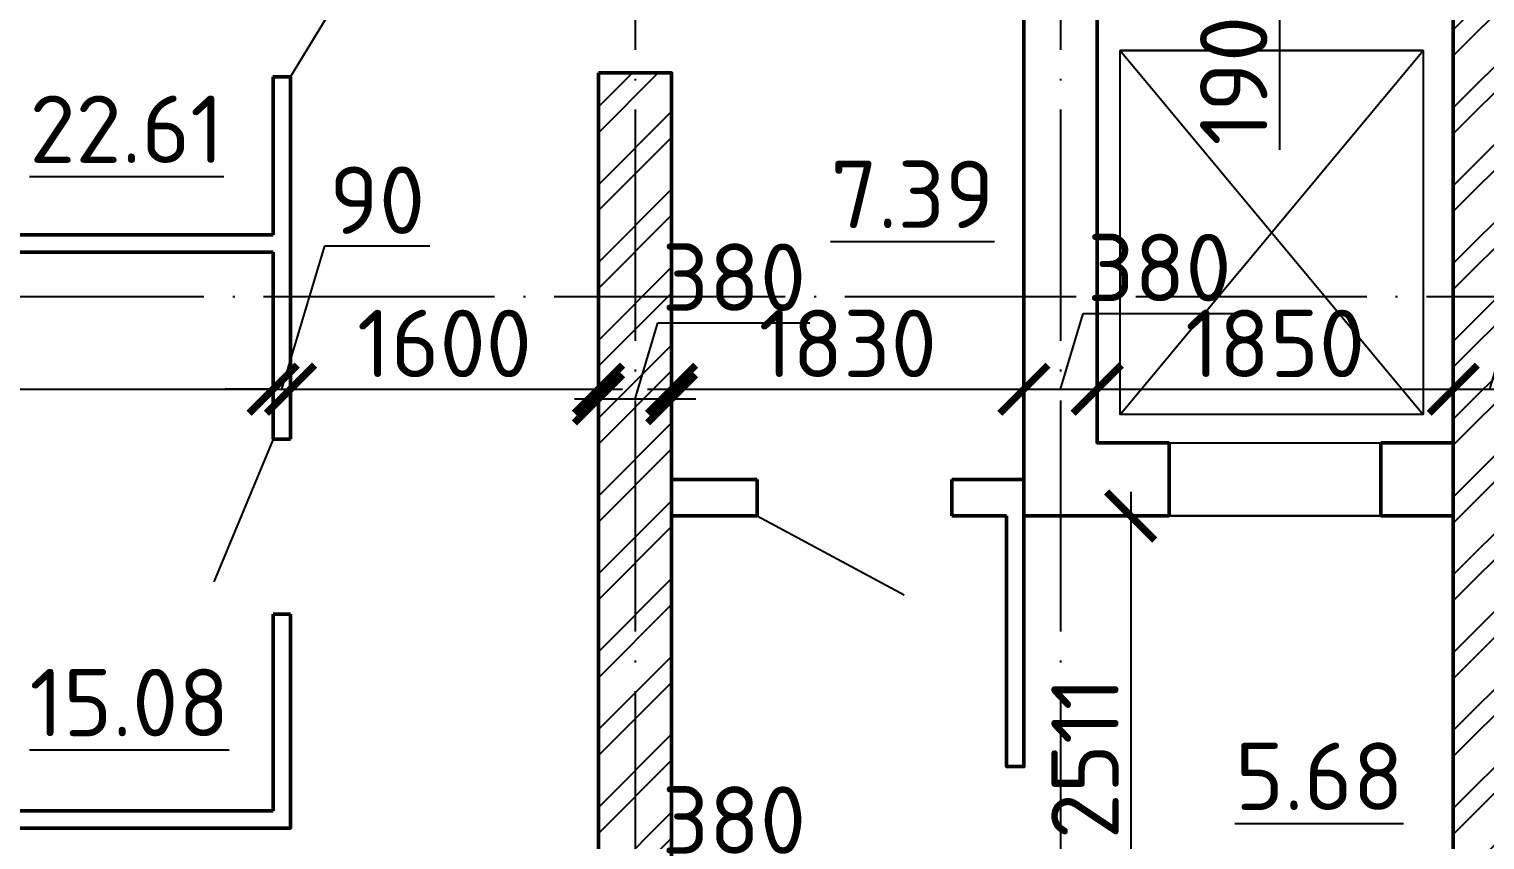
# Model space of a CAD drawing. Header units: millimetres. Extents: x -121275 to -95372, y 16759 to 40426.
# Drawn here: x -118445.9 to -118370.3, y 39489.2 to 39531.3 of the extents above; entities that cross this region are included whole.
import ezdxf

# ---------------------------------------------------------------- set-up
doc = ezdxf.new("R2010")
doc.units = ezdxf.units.MM
doc.header["$LTSCALE"] = 0.5
doc.linetypes.add('ACAD_ISO04W100', pattern=[30, 24, -3, 0, -3])
for name, color, linetype in [('оси', 7, 'ACAD_ISO04W100'), ('размеры', 7, 'Continuous'), ('тонкие', 7, 'Continuous')]:
    doc.layers.add(name, color=color, linetype=linetype)
for name, color, linetype, lineweight in [('построения', 6, 'Continuous', 25), ('ТОЛСТЫЕ3', 7, 'Continuous', 50), ('ТОНКИЕе', 7, 'Continuous', 25)]:
    doc.layers.add(name, color=color, linetype=linetype, lineweight=lineweight)
doc.styles.add('Наклонный', font='isocpeur.ttf', dxfattribs={"height": 3.5})
doc.dimstyles.new('СТРОИТЕЛЬНЫЙ', dxfattribs={"dimtxt": 3.5, "dimasz": 2.5, "dimexe": 1.25, "dimexo": 0.625, "dimtad": 1, "dimdec": 0, "dimlfac": 100, "dimdsep": 46, "dimtxsty": 'Наклонный', "dimblk1": 'ARCHTICK', "dimblk2": 'ARCHTICK', "dimsah": 1, "dimcen": 0, "dimdle": 1.25, "dimadec": 0, "dimazin": 0, "dimtfac": 0.75, "dimtdec": 0, "dimtmove": 0, "dimatfit": 3, "dimldrblk": 'ARCHTICK', "dimfxl": 1, "dimtolj": 1, "dimtzin": 0, "dimarcsym": 0})
pattern_1 = [(45, (1722.8638, 1044.5907), (-2.02055763, 2.02055763), []), (45, (1724.2108, 1044.5907), (-2.02055763, 2.02055763), [])]

# ---------------------------------------------------------------- blocks, each defined once
blk = doc.blocks.new('_ArchTick')
at = {"color": 0, "linetype": 'ByBlock', "const_width": 0.15}
blk.add_lwpolyline([(-0.5, -0.5), (0.5, 0.5)], dxfattribs=at)
blk = doc.blocks.new('*D622')
at = {"layer": 'Defpoints', "color": 0, "transparency": 16777216}
for p in [(-118380.981, 39536.59), (-118390.453, 39534.69), (-118380.981, 39534.69)]:
    blk.add_point(p, dxfattribs=at)
at = {"layer": 'размеры', "color": 0, "lineweight": -2, "transparency": 16777216}
for p, q in [((-118380.981, 39537.84), (-118380.981, 39534.69)), ((-118381.606, 39536.59), (-118382.231, 39536.59)), ((-118389.828, 39534.69), (-118379.731, 39534.69)), ((-118380.981, 39534.69), (-118380.981, 39524.99))]:
    blk.add_line(p, q, dxfattribs=at)
at = {"layer": 'размеры', "color": 0, "lineweight": -2, "transparency": 16777216, "xscale": 2.5, "yscale": 2.5, "zscale": 2.5}
for p, rotation in [((-118380.981, 39536.59), 90), ((-118380.981, 39534.69), 270)]:
    blk.add_blockref('_ArchTick', p, dxfattribs=dict(at, rotation=rotation))
at = {"layer": 'размеры', "color": 0, "transparency": 16777216, "insert": (-118383.356, 39528.59), "char_height": 3.5, "attachment_point": 5, "rotation": 90, "style": 'Наклонный'}
blk.add_mtext('\\A1;190', dxfattribs=at)
blk = doc.blocks.new('*D857')
at = {"layer": 'Defpoints', "color": 0, "transparency": 16777216}
for p in [(-118485.253, 39519.69), (-118433.253, 39519.69), (-118433.253, 39512.572)]:
    blk.add_point(p, dxfattribs=at)
at = {"layer": 'размеры', "color": 0, "lineweight": -2, "transparency": 16777216}
for p, q in [((-118485.253, 39519.065), (-118485.253, 39511.322)), ((-118433.253, 39519.065), (-118433.253, 39511.322)), ((-118486.503, 39512.572), (-118432.003, 39512.572))]:
    blk.add_line(p, q, dxfattribs=at)
at = {"layer": 'размеры', "color": 0, "lineweight": -2, "transparency": 16777216, "xscale": 2.5, "yscale": 2.5, "zscale": 2.5, "rotation": 180}
blk.add_blockref('_ArchTick', (-118485.253, 39512.572), dxfattribs=at)
at = {"layer": 'размеры', "color": 0, "lineweight": -2, "transparency": 16777216, "xscale": 2.5, "yscale": 2.5, "zscale": 2.5}
blk.add_blockref('_ArchTick', (-118433.253, 39512.572), dxfattribs=at)
at = {"layer": 'размеры', "color": 0, "transparency": 16777216, "insert": (-118459.253, 39514.947), "char_height": 3.5, "attachment_point": 5, "style": 'Наклонный'}
blk.add_mtext('\\A1;5200', dxfattribs=at)
blk = doc.blocks.new('*D858')
at = {"layer": 'Defpoints', "color": 0, "transparency": 16777216}
for p in [(-118433.253, 39519.69), (-118432.353, 39512.572), (-118432.353, 39512.572)]:
    blk.add_point(p, dxfattribs=at)
at = {"layer": 'размеры', "color": 0, "lineweight": -2, "transparency": 16777216}
for p, q in [((-118432.803, 39512.572), (-118430.571, 39520.009)), ((-118430.571, 39520.009), (-118425.121, 39520.009)), ((-118433.253, 39519.065), (-118433.253, 39511.322)), ((-118432.353, 39513.197), (-118432.353, 39513.822)), ((-118433.253, 39512.572), (-118435.753, 39512.572)), ((-118433.253, 39512.572), (-118432.353, 39512.572)), ((-118433.253, 39512.572), (-118432.353, 39512.572)), ((-118432.353, 39512.572), (-118429.853, 39512.572))]:
    blk.add_line(p, q, dxfattribs=at)
at = {"layer": 'размеры', "color": 0, "lineweight": -2, "transparency": 16777216, "xscale": 2.5, "yscale": 2.5, "zscale": 2.5}
blk.add_blockref('_ArchTick', (-118433.253, 39512.572), dxfattribs=at)
at = {"layer": 'размеры', "color": 0, "lineweight": -2, "transparency": 16777216, "xscale": 2.5, "yscale": 2.5, "zscale": 2.5, "rotation": 180}
blk.add_blockref('_ArchTick', (-118432.353, 39512.572), dxfattribs=at)
at = {"layer": 'размеры', "color": 0, "transparency": 16777216, "insert": (-118427.846, 39522.384), "char_height": 3.5, "attachment_point": 5, "style": 'Наклонный'}
blk.add_mtext('\\A1;90', dxfattribs=at)
blk = doc.blocks.new('*D859')
at = {"layer": 'Defpoints', "color": 0, "transparency": 16777216}
for p in [(-118432.353, 39512.572), (-118416.353, 39512.572), (-118416.353, 39503.34)]:
    blk.add_point(p, dxfattribs=at)
at = {"layer": 'размеры', "color": 0, "lineweight": -2, "transparency": 16777216}
for p, q in [((-118416.353, 39503.965), (-118416.353, 39513.822)), ((-118433.603, 39512.572), (-118415.103, 39512.572)), ((-118432.353, 39511.947), (-118432.353, 39511.322))]:
    blk.add_line(p, q, dxfattribs=at)
at = {"layer": 'размеры', "color": 0, "lineweight": -2, "transparency": 16777216, "xscale": 2.5, "yscale": 2.5, "zscale": 2.5, "rotation": 180}
blk.add_blockref('_ArchTick', (-118432.353, 39512.572), dxfattribs=at)
at = {"layer": 'размеры', "color": 0, "lineweight": -2, "transparency": 16777216, "xscale": 2.5, "yscale": 2.5, "zscale": 2.5}
blk.add_blockref('_ArchTick', (-118416.353, 39512.572), dxfattribs=at)
at = {"layer": 'размеры', "color": 0, "transparency": 16777216, "insert": (-118424.353, 39514.947), "char_height": 3.5, "attachment_point": 5, "style": 'Наклонный'}
blk.add_mtext('\\A1;1600', dxfattribs=at)
blk = doc.blocks.new('*D860')
at = {"layer": 'Defpoints', "color": 0, "transparency": 16777216}
for p in [(-118412.553, 39512.072), (-118412.553, 39507.89), (-118416.353, 39503.34)]:
    blk.add_point(p, dxfattribs=at)
at = {"layer": 'размеры', "color": 0, "lineweight": -2, "transparency": 16777216}
for p, q in [((-118414.453, 39512.072), (-118413.271, 39516.009)), ((-118413.271, 39516.009), (-118405.371, 39516.009)), ((-118416.353, 39503.965), (-118416.353, 39513.322)), ((-118412.553, 39508.515), (-118412.553, 39513.322)), ((-118417.603, 39512.072), (-118411.303, 39512.072))]:
    blk.add_line(p, q, dxfattribs=at)
at = {"layer": 'размеры', "color": 0, "lineweight": -2, "transparency": 16777216, "xscale": 2.5, "yscale": 2.5, "zscale": 2.5, "rotation": 180}
blk.add_blockref('_ArchTick', (-118416.353, 39512.072), dxfattribs=at)
at = {"layer": 'размеры', "color": 0, "lineweight": -2, "transparency": 16777216, "xscale": 2.5, "yscale": 2.5, "zscale": 2.5}
blk.add_blockref('_ArchTick', (-118412.553, 39512.072), dxfattribs=at)
at = {"layer": 'размеры', "color": 0, "transparency": 16777216, "insert": (-118409.321, 39518.384), "char_height": 3.5, "attachment_point": 5, "style": 'Наклонный'}
blk.add_mtext('\\A1;380', dxfattribs=at)
blk = doc.blocks.new('*D861')
at = {"layer": 'Defpoints', "color": 0, "transparency": 16777216}
for p in [(-118394.253, 39512.572), (-118412.553, 39507.89), (-118394.253, 39507.89)]:
    blk.add_point(p, dxfattribs=at)
at = {"layer": 'размеры', "color": 0, "lineweight": -2, "transparency": 16777216}
for p, q in [((-118412.553, 39508.515), (-118412.553, 39513.822)), ((-118394.253, 39508.515), (-118394.253, 39513.822)), ((-118413.803, 39512.572), (-118393.003, 39512.572))]:
    blk.add_line(p, q, dxfattribs=at)
at = {"layer": 'размеры', "color": 0, "lineweight": -2, "transparency": 16777216, "xscale": 2.5, "yscale": 2.5, "zscale": 2.5, "rotation": 180}
blk.add_blockref('_ArchTick', (-118412.553, 39512.572), dxfattribs=at)
at = {"layer": 'размеры', "color": 0, "lineweight": -2, "transparency": 16777216, "xscale": 2.5, "yscale": 2.5, "zscale": 2.5}
blk.add_blockref('_ArchTick', (-118394.253, 39512.572), dxfattribs=at)
at = {"layer": 'размеры', "color": 0, "transparency": 16777216, "insert": (-118403.403, 39514.947), "char_height": 3.5, "attachment_point": 5, "style": 'Наклонный'}
blk.add_mtext('\\A1;1830', dxfattribs=at)
blk = doc.blocks.new('*D862')
at = {"layer": 'Defpoints', "color": 0, "transparency": 16777216}
for p in [(-118390.453, 39512.572), (-118390.453, 39509.79), (-118394.253, 39507.89)]:
    blk.add_point(p, dxfattribs=at)
at = {"layer": 'размеры', "color": 0, "lineweight": -2, "transparency": 16777216}
for p, q in [((-118392.353, 39512.572), (-118391.171, 39516.509)), ((-118391.171, 39516.509), (-118383.271, 39516.509)), ((-118394.253, 39508.515), (-118394.253, 39513.822)), ((-118390.453, 39510.415), (-118390.453, 39513.822)), ((-118395.503, 39512.572), (-118389.203, 39512.572))]:
    blk.add_line(p, q, dxfattribs=at)
at = {"layer": 'размеры', "color": 0, "lineweight": -2, "transparency": 16777216, "xscale": 2.5, "yscale": 2.5, "zscale": 2.5, "rotation": 180}
blk.add_blockref('_ArchTick', (-118394.253, 39512.572), dxfattribs=at)
at = {"layer": 'размеры', "color": 0, "lineweight": -2, "transparency": 16777216, "xscale": 2.5, "yscale": 2.5, "zscale": 2.5}
blk.add_blockref('_ArchTick', (-118390.453, 39512.572), dxfattribs=at)
at = {"layer": 'размеры', "color": 0, "transparency": 16777216, "insert": (-118387.221, 39518.884), "char_height": 3.5, "attachment_point": 5, "style": 'Наклонный'}
blk.add_mtext('\\A1;380', dxfattribs=at)
blk = doc.blocks.new('*D863')
at = {"layer": 'Defpoints', "color": 0, "transparency": 16777216}
for p in [(-118371.953, 39512.572), (-118390.453, 39509.79), (-118371.953, 39509.79)]:
    blk.add_point(p, dxfattribs=at)
at = {"layer": 'размеры', "color": 0, "lineweight": -2, "transparency": 16777216}
for p, q in [((-118390.453, 39510.415), (-118390.453, 39513.822)), ((-118371.953, 39510.415), (-118371.953, 39513.822)), ((-118391.703, 39512.572), (-118370.703, 39512.572))]:
    blk.add_line(p, q, dxfattribs=at)
at = {"layer": 'размеры', "color": 0, "lineweight": -2, "transparency": 16777216, "xscale": 2.5, "yscale": 2.5, "zscale": 2.5, "rotation": 180}
blk.add_blockref('_ArchTick', (-118390.453, 39512.572), dxfattribs=at)
at = {"layer": 'размеры', "color": 0, "lineweight": -2, "transparency": 16777216, "xscale": 2.5, "yscale": 2.5, "zscale": 2.5}
blk.add_blockref('_ArchTick', (-118371.953, 39512.572), dxfattribs=at)
at = {"layer": 'размеры', "color": 0, "transparency": 16777216, "insert": (-118381.203, 39514.947), "char_height": 3.5, "attachment_point": 5, "style": 'Наклонный'}
blk.add_mtext('\\A1;1850', dxfattribs=at)
blk = doc.blocks.new('*D864')
at = {"layer": 'Defpoints', "color": 0, "transparency": 16777216}
for p in [(-118368.153, 39512.572), (-118371.953, 39509.79), (-118368.153, 39509.79)]:
    blk.add_point(p, dxfattribs=at)
at = {"layer": 'размеры', "color": 0, "lineweight": -2, "transparency": 16777216}
for p, q in [((-118370.053, 39512.572), (-118368.871, 39516.509)), ((-118368.871, 39516.509), (-118360.971, 39516.509)), ((-118371.953, 39510.415), (-118371.953, 39513.822)), ((-118368.153, 39510.415), (-118368.153, 39513.822)), ((-118373.203, 39512.572), (-118366.903, 39512.572))]:
    blk.add_line(p, q, dxfattribs=at)
at = {"layer": 'размеры', "color": 0, "lineweight": -2, "transparency": 16777216, "xscale": 2.5, "yscale": 2.5, "zscale": 2.5, "rotation": 180}
blk.add_blockref('_ArchTick', (-118371.953, 39512.572), dxfattribs=at)
at = {"layer": 'размеры', "color": 0, "lineweight": -2, "transparency": 16777216, "xscale": 2.5, "yscale": 2.5, "zscale": 2.5}
blk.add_blockref('_ArchTick', (-118368.153, 39512.572), dxfattribs=at)
at = {"layer": 'размеры', "color": 0, "transparency": 16777216, "insert": (-118364.921, 39518.884), "char_height": 3.5, "attachment_point": 5, "style": 'Наклонный'}
blk.add_mtext('\\A1;380', dxfattribs=at)
blk = doc.blocks.new('*D869')
at = {"layer": 'Defpoints', "color": 0, "transparency": 16777216}
for p in [(-118412.553, 39483.892), (-118416.353, 39479.944), (-118412.553, 39479.944)]:
    blk.add_point(p, dxfattribs=at)
at = {"layer": 'размеры', "color": 0, "lineweight": -2, "transparency": 16777216}
for p, q in [((-118414.453, 39483.892), (-118413.271, 39487.829)), ((-118413.271, 39487.829), (-118405.371, 39487.829)), ((-118416.353, 39480.569), (-118416.353, 39485.142)), ((-118412.553, 39480.569), (-118412.553, 39485.142)), ((-118417.603, 39483.892), (-118411.303, 39483.892))]:
    blk.add_line(p, q, dxfattribs=at)
at = {"layer": 'размеры', "color": 0, "lineweight": -2, "transparency": 16777216, "xscale": 2.5, "yscale": 2.5, "zscale": 2.5, "rotation": 180}
blk.add_blockref('_ArchTick', (-118416.353, 39483.892), dxfattribs=at)
at = {"layer": 'размеры', "color": 0, "lineweight": -2, "transparency": 16777216, "xscale": 2.5, "yscale": 2.5, "zscale": 2.5}
blk.add_blockref('_ArchTick', (-118412.553, 39483.892), dxfattribs=at)
at = {"layer": 'размеры', "color": 0, "transparency": 16777216, "insert": (-118409.321, 39490.204), "char_height": 3.5, "attachment_point": 5, "style": 'Наклонный'}
blk.add_mtext('\\A1;380', dxfattribs=at)
blk = doc.blocks.new('*D919')
at = {"layer": 'Defpoints', "color": 0, "transparency": 16777216}
for p in [(-118371.953, 39505.99), (-118388.708, 39480.877), (-118371.953, 39480.877)]:
    blk.add_point(p, dxfattribs=at)
at = {"layer": 'размеры', "color": 0, "lineweight": -2, "transparency": 16777216}
for p, q in [((-118388.708, 39507.24), (-118388.708, 39479.627)), ((-118372.578, 39505.99), (-118389.958, 39505.99)), ((-118372.578, 39480.877), (-118389.958, 39480.877))]:
    blk.add_line(p, q, dxfattribs=at)
at = {"layer": 'размеры', "color": 0, "lineweight": -2, "transparency": 16777216, "xscale": 2.5, "yscale": 2.5, "zscale": 2.5}
for p, rotation in [((-118388.708, 39505.99), 90), ((-118388.708, 39480.877), 270)]:
    blk.add_blockref('_ArchTick', p, dxfattribs=dict(at, rotation=rotation))
at = {"layer": 'размеры', "color": 0, "transparency": 16777216, "insert": (-118391.083, 39493.433), "char_height": 3.5, "attachment_point": 5, "rotation": 90, "style": 'Наклонный'}
blk.add_mtext('\\A1;2511', dxfattribs=at)

msp = doc.modelspace()

# ---------------------------------------------------------------- hatches: boundary and pattern name
at = {"layer": 'тонкие', "transparency": 33554687}
h = msp.add_hatch(dxfattribs=at)
h.set_pattern_fill('ANSI32', scale=0.3)
h.set_pattern_definition(pattern_1)
h.paths.add_polyline_path([(-118414.453, 39567.39), (-118438.1, 39567.39), (-118438.1, 39564.79), (-118414.453, 39564.79)])
h.paths.add_polyline_path([(-118392.353, 39567.39), (-118414.453, 39567.39), (-118414.453, 39564.79), (-118392.353, 39564.79)])
h.paths.add_polyline_path([(-118414.453, 39564.79), (-118438.1, 39564.79), (-118438.1, 39563.59), (-118433.253, 39563.59), (-118416.353, 39563.59), (-118416.353, 39544.19), (-118422.137, 39544.19), (-118422.137, 39543.29), (-118416.353, 39543.29), (-118414.453, 39543.29)])
h.paths.add_polyline_path([(-118392.353, 39564.79), (-118414.453, 39564.79), (-118414.453, 39543.29), (-118412.553, 39543.29), (-118412.553, 39563.59), (-118392.353, 39563.59)])
h.paths.add_polyline_path([(-118386.378, 39567.39), (-118392.353, 39567.39), (-118392.353, 39564.79), (-118386.378, 39564.79)])
h.paths.add_polyline_path([(-118386.378, 39564.79), (-118392.353, 39564.79), (-118392.353, 39563.59), (-118390.553, 39563.59), (-118386.378, 39563.59), (-118386.378, 39564.144)])
h.paths.add_polyline_path([(-118370.053, 39567.39), (-118373.378, 39567.39), (-118373.378, 39564.79), (-118370.053, 39564.79)])
h.paths.add_polyline_path([(-118370.053, 39564.79), (-118373.378, 39564.79), (-118373.378, 39563.59), (-118370.053, 39563.59)])
h.paths.add_polyline_path([(-118342.453, 39567.39), (-118370.053, 39567.39), (-118370.053, 39564.79), (-118342.453, 39564.79)])
h.paths.add_polyline_path([(-118342.453, 39564.79), (-118370.053, 39564.79), (-118370.053, 39563.59), (-118342.953, 39563.59), (-118342.953, 39538.49), (-118371.938, 39538.49), (-118371.938, 39536.59), (-118342.453, 39536.59)])
h.paths.add_polyline_path([(-118339.153, 39567.39), (-118342.453, 39567.39), (-118342.453, 39564.79), (-118339.153, 39564.79)])
h.paths.add_polyline_path([(-118339.153, 39563.49), (-118339.153, 39564.79), (-118342.453, 39564.79), (-118342.453, 39536.59), (-118339.153, 39536.59)])
h.paths.add_polyline_path([(-118339.153, 39536.59), (-118342.453, 39536.59), (-118342.453, 39531.921), (-118339.153, 39531.921), (-118339.153, 39532.921)])
h.paths.add_polyline_path([(-118342.453, 39536.59), (-118371.953, 39536.59), (-118371.953, 39517.39), (-118368.153, 39517.39), (-118368.153, 39519.69), (-118368.153, 39534.69), (-118342.953, 39534.69), (-118342.953, 39531.921), (-118342.453, 39531.921)])
h.paths.add_polyline_path([(-118339.153, 39523.921), (-118342.453, 39523.921), (-118342.453, 39517.39), (-118331.987, 39517.39), (-118331.987, 39519.99), (-118339.153, 39519.99)])
h.paths.add_polyline_path([(-118342.453, 39523.921), (-118342.953, 39523.921), (-118342.953, 39517.39), (-118342.453, 39517.39)], flags=17)
h = msp.add_hatch(dxfattribs=at)
h.set_pattern_fill('ANSI32', scale=0.3)
h.set_pattern_definition(pattern_1)
h.paths.add_polyline_path([(-118371.953, 39476.19), (-118392.353, 39476.19), (-118392.353, 39473.69), (-118371.953, 39473.69)])
h.paths.add_polyline_path([(-118392.353, 39476.19), (-118394.954, 39476.19), (-118394.954, 39473.69), (-118392.353, 39473.69)])
h.paths.add_polyline_path([(-118360.902, 39476.19), (-118370.053, 39476.19), (-118370.053, 39473.69), (-118360.902, 39473.69)])
h.paths.add_polyline_path([(-118360.902, 39477.49), (-118368.153, 39477.49), (-118368.153, 39517.39), (-118370.053, 39517.39), (-118370.053, 39476.19), (-118360.902, 39476.19)])
h.paths.add_polyline_path([(-118370.053, 39476.19), (-118371.953, 39476.19), (-118371.953, 39473.69), (-118370.053, 39473.69)])
h.paths.add_polyline_path([(-118342.453, 39476.19), (-118348.802, 39476.19), (-118348.802, 39473.69), (-118342.953, 39473.69), (-118342.953, 39471.064), (-118342.453, 39471.064)])
h.paths.add_polyline_path([(-118339.153, 39476.19), (-118342.453, 39476.19), (-118342.453, 39471.064), (-118339.153, 39471.064)])
h.paths.add_polyline_path([(-118342.453, 39517.39), (-118342.953, 39517.39), (-118342.953, 39516.09), (-118342.953, 39477.49), (-118348.802, 39477.49), (-118348.802, 39476.19), (-118342.453, 39476.19)])
h.paths.add_polyline_path([(-118339.153, 39516.09), (-118331.987, 39516.09), (-118331.987, 39517.39), (-118342.453, 39517.39), (-118342.453, 39476.19), (-118339.153, 39476.19)])
h.paths.add_polyline_path([(-118432.353, 39454.39), (-118485.253, 39454.39), (-118485.253, 39452.49), (-118432.353, 39452.49)])
h.paths.add_polyline_path([(-118432.353, 39456.29), (-118434.253, 39456.29), (-118485.253, 39456.29), (-118485.253, 39454.39), (-118432.353, 39454.39)])
h.paths.add_polyline_path([(-118359.453, 39454.39), (-118370.053, 39454.39), (-118370.053, 39452.49), (-118366.179, 39452.49), (-118359.453, 39452.49)])
h.paths.add_polyline_path([(-118359.453, 39456.29), (-118370.053, 39456.29), (-118370.053, 39454.39), (-118359.453, 39454.39)])
h.paths.add_polyline_path([(-118370.053, 39456.29), (-118371.953, 39456.29), (-118371.953, 39454.39), (-118370.053, 39454.39)])
h.paths.add_polyline_path([(-118370.053, 39454.39), (-118371.953, 39454.39), (-118371.953, 39452.49), (-118370.053, 39452.49)])
h.paths.add_polyline_path([(-118342.453, 39454.39), (-118349.353, 39454.39), (-118349.353, 39452.49), (-118344.353, 39452.49), (-118344.353, 39448.561), (-118342.453, 39448.561)])
h.paths.add_polyline_path([(-118342.453, 39460.964), (-118342.953, 39460.964), (-118342.953, 39456.29), (-118349.353, 39456.29), (-118349.353, 39454.39), (-118342.453, 39454.39)])
h.paths.add_polyline_path([(-118340.553, 39452.49), (-118247.19, 39452.49), (-118247.19, 39454.39), (-118342.453, 39454.39), (-118342.453, 39448.561), (-118340.553, 39448.561)])
h.paths.add_polyline_path([(-118247.19, 39456.29), (-118339.153, 39456.29), (-118339.153, 39460.964), (-118342.453, 39460.964), (-118342.453, 39454.39), (-118247.19, 39454.39)])
h.paths.add_polyline_path([(-118414.453, 39517.39), (-118416.353, 39517.39), (-118416.353, 39477.69), (-118414.453, 39477.69)])
h.paths.add_polyline_path([(-118412.553, 39517.39), (-118414.453, 39517.39), (-118414.453, 39477.69), (-118412.553, 39477.69)])
h.paths.add_polyline_path([(-118414.453, 39528.99), (-118416.353, 39528.99), (-118416.353, 39517.39), (-118414.453, 39517.39)])
h.paths.add_polyline_path([(-118412.553, 39528.99), (-118414.453, 39528.99), (-118414.453, 39517.39), (-118412.553, 39517.39)])
h.paths.add_polyline_path([(-118371.953, 39517.39), (-118371.953, 39476.19), (-118370.053, 39476.19), (-118370.053, 39517.39)])

# ---------------------------------------------------------------- linework, layer by layer
at = {"layer": 'оси', "color": 7}
for points in [[(-118414.453, 39572.39), (-118414.453, 39456.39)], [(-118392.353, 39572.39), (-118392.353, 39382.39)], [(-118494.149, 39517.39), (-118203.513, 39517.39)]]:
    msp.add_lwpolyline(points, dxfattribs=at)
at = {"layer": 'построения', "color": 7, "lineweight": 50}
for p, q in [((-118394.253, 39538.49), (-118394.253, 39516.138)), ((-118371.953, 39538.49), (-118371.953, 39505.99)), ((-118390.453, 39534.69), (-118390.453, 39516.647)), ((-118390.453, 39517.39), (-118390.453, 39519.29)), ((-118394.253, 39516.138), (-118394.253, 39517.39)), ((-118394.253, 39517.39), (-118394.253, 39515.49)), ((-118390.453, 39516.647), (-118390.453, 39517.39)), ((-118371.953, 39505.99), (-118371.953, 39474.388))]:
    msp.add_line(p, q, dxfattribs=at)
for points in [[(-118394.253, 39538.49), (-118394.253, 39505.99), (-118386.713, 39505.99)], [(-118416.353, 39477.69), (-118416.353, 39528.99)], [(-118412.553, 39528.99), (-118412.553, 39487.79)], [(-118386.713, 39509.79), (-118390.453, 39509.79), (-118390.453, 39516.647)], [(-118371.953, 39509.79), (-118375.713, 39509.79)], [(-118375.713, 39505.99), (-118371.953, 39505.99)]]:
    msp.add_lwpolyline(points, dxfattribs=at)
at = {"layer": 'ТОЛСТЫЕ3', "color": 7}
for points in [[(-118408.104, 39507.89), (-118408.104, 39505.99)], [(-118398.004, 39505.99), (-118398.004, 39507.89)]]:
    msp.add_lwpolyline(points, dxfattribs=at)
at = {"layer": 'ТОНКИЕе', "color": 7}
for points in [[(-118432.353, 39528.793), (-118429.321, 39533.764)], [(-118389.25, 39511.266), (-118389.25, 39530.159), (-118373.517, 39530.159), (-118373.517, 39511.266), (-118389.25, 39511.266), (-118389.25, 39511.266), (-118373.517, 39530.159), (-118389.25, 39530.159), (-118373.517, 39511.266)], [(-118433.253, 39509.986), (-118436.338, 39502.57)], [(-118386.713, 39509.79), (-118375.713, 39509.79)], [(-118408.104, 39505.99), (-118400.467, 39501.905)], [(-118386.713, 39505.99), (-118375.713, 39505.99)]]:
    msp.add_lwpolyline(points, dxfattribs=at)
at = {"layer": 'ТОНКИЕе', "color": 7, "lineweight": 50}
for points in [[(-118485.253, 39532.478), (-118485.253, 39520.59), (-118433.253, 39520.59)], [(-118433.261, 39528.793), (-118432.353, 39528.793)], [(-118433.253, 39528.793), (-118433.253, 39520.59)], [(-118432.353, 39509.986), (-118432.353, 39528.793)], [(-118432.353, 39528.793), (-118432.353, 39522.69)], [(-118416.353, 39528.99), (-118412.553, 39528.99), (-118412.553, 39528.99), (-118412.553, 39477.69), (-118412.553, 39477.69)], [(-118433.253, 39519.69), (-118485.253, 39519.69)], [(-118433.253, 39519.69), (-118433.253, 39509.986)], [(-118433.253, 39509.986), (-118432.353, 39509.986)], [(-118386.713, 39509.79), (-118386.713, 39505.99)], [(-118375.713, 39505.99), (-118375.713, 39509.79)], [(-118408.104, 39505.99), (-118412.553, 39505.99), (-118412.553, 39505.99), (-118412.553, 39507.89), (-118408.104, 39507.89)], [(-118398.004, 39507.89), (-118394.253, 39507.89)], [(-118395.153, 39505.99), (-118398.004, 39505.99)], [(-118394.253, 39505.99), (-118394.253, 39492.977), (-118395.153, 39492.977), (-118395.153, 39505.99)], [(-118433.253, 39500.886), (-118433.253, 39490.69)], [(-118432.353, 39500.886), (-118433.253, 39500.886)], [(-118432.353, 39489.79), (-118432.353, 39500.886)], [(-118485.253, 39490.69), (-118433.253, 39490.69)], [(-118432.353, 39490.69), (-118432.353, 39490.69), (-118432.353, 39490.69), (-118432.353, 39489.79), (-118456.353, 39489.79)]]:
    msp.add_lwpolyline(points, dxfattribs=at)
msp.add_lwpolyline([(-118432.353, 39500.886), (-118432.353, 39498.429)], close=True, dxfattribs=at)

# ---------------------------------------------------------------- texts
at = {"color": 7, "char_height": 3.5, "attachment_point": 1, "style": 'Наклонный'}
for s, insert in [('{\\fISOCPEUR|b1|i0|c204|p34;\\L22.61}', (-118445.909, 39527.817)), ('{\\fISOCPEUR|b1|i0|c204|p34;\\L7.39}', (-118404.299, 39524.437)), ('{\\fISOCPEUR|b1|i0|c204|p34;\\L15.08}', (-118445.91, 39498.055)), ('{\\fISOCPEUR|b1|i0|c204|p34;\\L5.68}', (-118383.292, 39494.227))]:
    msp.add_mtext_dynamic_manual_height_columns(s, width=11, gutter_width=35, heights=[0], dxfattribs=dict(at, insert=insert))

# ---------------------------------------------------------------- dimensions: what is measured, and where the dimension line sits
at = {"layer": 'размеры', "color": 7}
for base, p1, p2, picture, middle in [((-118380.981, 39534.69), (-118380.981, 39536.59), (-118390.453, 39534.69), '*D622', (-118383.356, 39528.59)), ((-118388.708, 39480.877), (-118371.953, 39505.99), (-118371.953, 39480.877), '*D919', (-118391.083, 39493.433))]:
    dim = msp.add_linear_dim(base=base, p1=p1, p2=p2, angle=90, dimstyle='СТРОИТЕЛЬНЫЙ', dxfattribs=at)
    dim.commit()
    dim.dimension.update_dxf_attribs({"geometry": picture, "text_midpoint": middle})
for base, p1, p2, picture, middle in [((-118432.353, 39512.572), (-118433.253, 39519.69), (-118432.353, 39512.572), '*D858', (-118429.946, 39522.384)), ((-118390.453, 39512.572), (-118394.253, 39507.89), (-118390.453, 39509.79), '*D862', (-118390.546, 39518.884)), ((-118368.153, 39512.572), (-118371.953, 39509.79), (-118368.153, 39509.79), '*D864', (-118368.246, 39518.884)), ((-118412.553, 39512.072), (-118416.353, 39503.34), (-118412.553, 39507.89), '*D860', (-118412.646, 39518.384)), ((-118416.353, 39512.572), (-118432.353, 39512.572), (-118416.353, 39503.34), '*D859', (-118424.353, 39514.947)), ((-118394.253, 39512.572), (-118412.553, 39507.89), (-118394.253, 39507.89), '*D861', (-118403.403, 39514.947)), ((-118371.953, 39512.572), (-118390.453, 39509.79), (-118371.953, 39509.79), '*D863', (-118381.203, 39514.947)), ((-118412.553, 39483.892), (-118416.353, 39479.944), (-118412.553, 39479.944), '*D869', (-118412.646, 39490.204))]:
    dim = msp.add_linear_dim(base=base, p1=p1, p2=p2, dimstyle='СТРОИТЕЛЬНЫЙ', override={"dimtmove": 1}, dxfattribs=at)
    dim.commit()
    dim.dimension.update_dxf_attribs({"geometry": picture, "text_midpoint": middle})
dim = msp.add_linear_dim(base=(-118433.253, 39512.572), p1=(-118485.253, 39519.69), p2=(-118433.253, 39519.69), dimstyle='СТРОИТЕЛЬНЫЙ', dxfattribs=at)
dim.commit()
dim.dimension.update_dxf_attribs({"geometry": '*D857', "text_midpoint": (-118459.253, 39514.947)})

doc.saveas('drawing.dxf')
